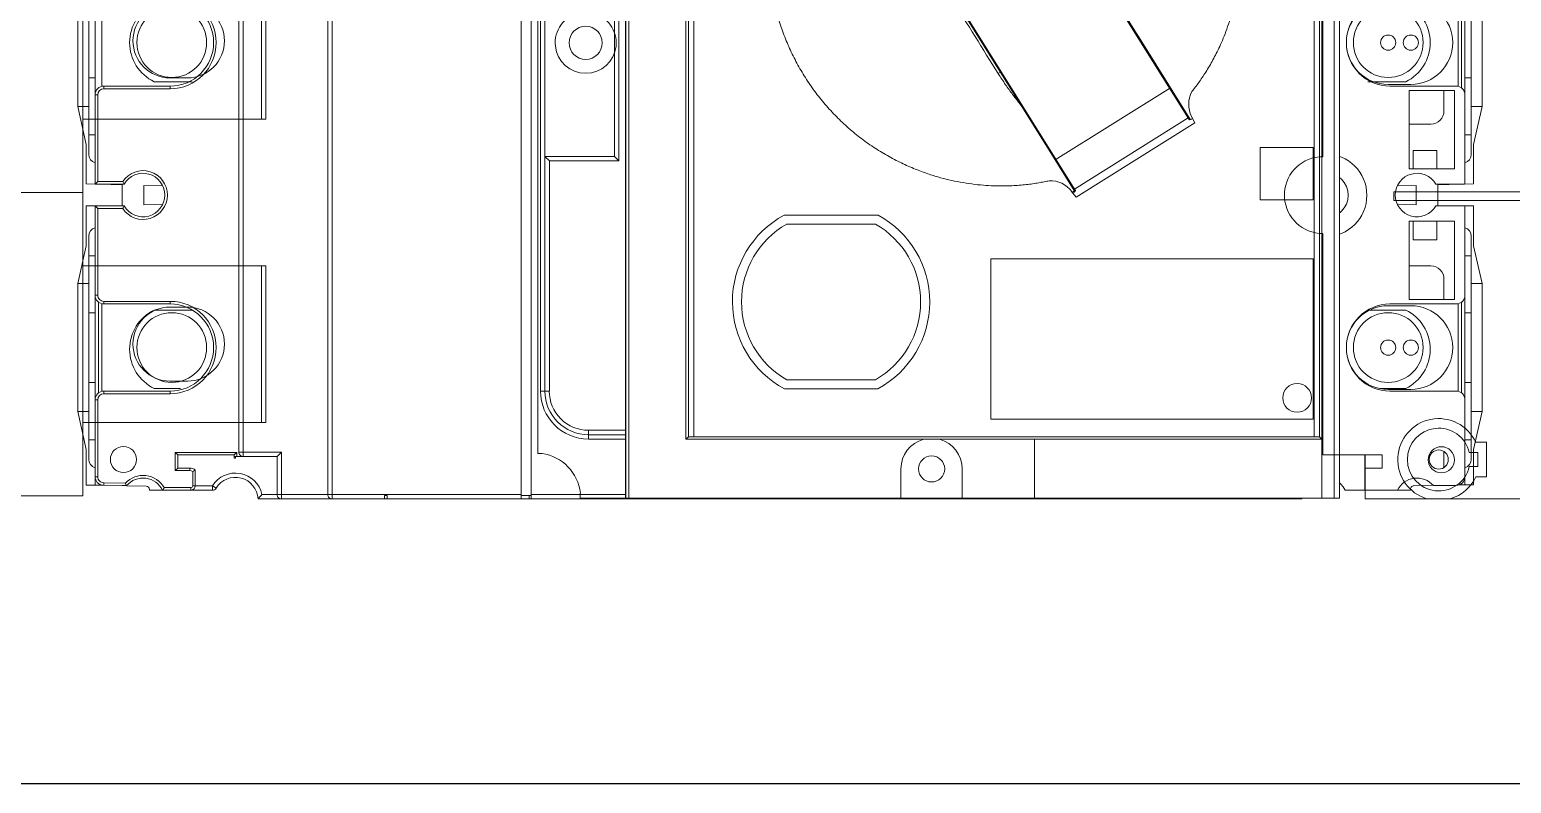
# Model space of a CAD drawing. Header units: millimetres. Extents: x 0 to 69574, y -5 to 41746.
# Drawn here: x 39227.6 to 39397.6, y 32539.4 to 32625.9 of the extents above; entities that cross this region are included whole.
import ezdxf

# ---------------------------------------------------------------- set-up
doc = ezdxf.new("R2010")
doc.units = ezdxf.units.MM
doc.set_wipeout_variables(frame=1)
doc.layers.add('000-PI-Oprema', color=30, linetype='Continuous', lineweight=5)
doc.layers.add('002-PI-Kabelska kanalica', color=150, linetype='Continuous')

# ---------------------------------------------------------------- blocks, each defined once
blk = doc.blocks.new('*U574')
at = {"layer": '002-PI-Kabelska kanalica'}
blk.add_line((-20, -100), (-20, 791), dxfattribs=at)
blk = doc.blocks.new('NSX160F C16F3TM100')
at = {"layer": '000-PI-Oprema'}
for p, q in [((44991.63, 41063.1), (44976.93, 41063.1)), ((44991.63, 41061.83), (44991.63, 41063.1)), ((44991.63, 41063.07), (44995.98, 41062.1)), ((45007.59, 41062.1), (45011.94, 41063.07)), ((45011.93, 41063.1), (45011.93, 41061.83)), ((45026.63, 41063.1), (45011.93, 41063.1)), ((45026.63, 41061.83), (45026.63, 41063.1)), ((45026.63, 41063.07), (45030.98, 41062.1)), ((44968.05, 41061.1), (45000.53, 41061.1)), ((44971.48, 41061.83), (44997.13, 41061.83)), ((44988.31, 41061.83), (44988.31, 41061.1)), ((44994.86, 41061.83), (44994.86, 41061.1)), ((45000.5, 41062.1), (44995.98, 41062.1)), ((45000.53, 41061.05), (45000.5, 41062.1)), ((45000.53, 41061.05), (45000.53, 41057.76)), ((45003.03, 41062.1), (45003.03, 41057.76)), ((45007.59, 41062.1), (45003.03, 41062.1)), ((45003.03, 41061.1), (45035.04, 41061.1)), ((45006.48, 41061.83), (45032.13, 41061.83)), ((45008.76, 41061.1), (45008.76, 41061.83)), ((45015.31, 41061.83), (45015.31, 41061.1)), ((45023.31, 41061.83), (45023.31, 41061.1)), ((45029.86, 41061.83), (45029.86, 41061.1)), ((45035.04, 41062.1), (45030.98, 41062.1)), ((45035.04, 41060.44), (45035.04, 41062.1)), ((44989.48, 41060.7), (44979.28, 41060.7)), ((44989.28, 41060.32), (44979.28, 41060.32)), ((44989.28, 41052.5), (44989.28, 41060.1)), ((45000.54, 41060.6), (45000.61, 41058)), ((45002.96, 41058), (45003.03, 41060.6)), ((45024.48, 41060.7), (45014.08, 41060.7)), ((45024.28, 41060.32), (45014.28, 41060.32)), ((45014.28, 41060.1), (45014.28, 41052.5)), ((45024.28, 41052.5), (45024.28, 41060.1)), ((45035.13, 41060.1), (45035.1, 41060.1)), ((45035.13, 41060.1), (45035.13, 41057.49)), ((45002.96, 41058), (45000.61, 41058)), ((45035.13, 41055.24), (45035.09, 41057.46)), ((44988.78, 41049.95), (44988.78, 41054.31)), ((45000.68, 41055.5), (45000.73, 41053.33)), ((45000.68, 41055.5), (45002.89, 41055.5)), ((45002.83, 41053.33), (45002.89, 41055.5)), ((45014.98, 41054.31), (45014.98, 41049.95)), ((45023.98, 41051.35), (45023.98, 41054.31)), ((45035.63, 41054.86), (45035.63, 41053.37)), ((45035.66, 41047.34), (45035.66, 41053.35)), ((45031.61, 41044.6), (45031.61, 41051.6)), ((45033.11, 41051.6), (45031.61, 41051.6)), ((45033.11, 41049.6), (45033.11, 41051.6)), ((45035.66, 41049.6), (45031.61, 41049.6)), ((44936.95, 41044.6), (44996.68, 41044.6)), ((44996.76, 41044.1), (44937.39, 41044.1)), ((44997.06, 41045.1), (44997.19, 41044.57)), ((45006.43, 41044.57), (45006.56, 41045.1)), ((45031.23, 41044.1), (45006.86, 41044.1)), ((45006.93, 41044.6), (45031.66, 41044.6)), ((45036.66, 40922.6), (45036.66, 41042.4)), ((45036.66, 41040.6), (45034.26, 41040.6)), ((45035.74, 41039.53), (45035.82, 41040.02)), ((45035.74, 41039.53), (45036.16, 41039.48)), ((45035.82, 41040.02), (45036.22, 41039.97)), ((45036.16, 41039.48), (45036.22, 41039.97)), ((45036.16, 41003.52), (45036.16, 41039.48)), ((45036.66, 41039.48), (45036.16, 41039.48)), ((45036.66, 41033.9), (44931.93, 41033.9)), ((44932.43, 41034.4), (45036.16, 41034.4)), ((44944.33, 41028.17), (45024.28, 41028.17)), ((45024.28, 41027.67), (44944.33, 41027.67)), ((44944.34, 41027.37), (45024.28, 41027.37)), ((45024.28, 41027.37), (45024.28, 41028.17)), ((45028.98, 41022.67), (45028.98, 41001.21)), ((45028.98, 41022.67), (45029.78, 41022.67)), ((45029.28, 41001.94), (45029.28, 41022.67)), ((45029.78, 41022.67), (45029.78, 41001.82)), ((44977.06, 41019.44), (44991.56, 41019.44)), ((44991.56, 40973.54), (44991.56, 41019.44)), ((44977.06, 41015.68), (44991.56, 41015.68)), ((44977.06, 41009.03), (44991.56, 41009.03)), ((45033.21, 41003.52), (45036.66, 41003.52)), ((45032.65, 41002.61), (45032.65, 41000.72)), ((45033.77, 41000.72), (45033.77, 41002.61)), ((45028.78, 40960.52), (45028.78, 40999.9)), ((45032.34, 41000.4), (45031.08, 41000.4)), ((45031.08, 41000.4), (45031.08, 40999.4)), ((45035.33, 41000.4), (45034.07, 41000.4)), ((45035.33, 40999.4), (45035.33, 41000.4)), ((45031.08, 40999.4), (45032.34, 40999.4)), ((45032.65, 40999.07), (45032.65, 40997.19)), ((45033.77, 40997.19), (45033.77, 40999.07)), ((45034.07, 40999.4), (45035.33, 40999.4)), ((45029.28, 40960.52), (45029.28, 40997.85)), ((45029.78, 40997.98), (45029.78, 40960.52)), ((45030.48, 40997.52), (45029.9, 40996.76)), ((45029.9, 40996.76), (45031.1, 40995.85)), ((45031.1, 40995.85), (45031.68, 40996.62)), ((45033.21, 40996.28), (45035.81, 40996.28)), ((45036.66, 40996.34), (45035.81, 40996.28)), ((45036.16, 40953.95), (45036.16, 40996.3)), ((44990.01, 40989.9), (44978.61, 40989.9)), ((44990.01, 40983.12), (44990.01, 40989.9)), ((44991.01, 40967.64), (44991.01, 40989.78)), ((44990.01, 40986.69), (44978.61, 40986.69)), ((44978.61, 40983.62), (44990.01, 40983.62)), ((44990.01, 40983.12), (44978.61, 40983.12)), ((44990.21, 40966.84), (44990.21, 40983.11)), ((44978.41, 40979.98), (44990.21, 40979.98)), ((44991.56, 40976.37), (44991.01, 40976.37)), ((44991.01, 40973.54), (44991.56, 40973.54)), ((44978.41, 40966.84), (44990.21, 40966.84)), ((44970.98, 40964.02), (44997.84, 40964.02)), ((44997.34, 40963.52), (44971.28, 40963.52)), ((44997.34, 40963.52), (44997.84, 40964.02)), ((44997.34, 40955.53), (44997.34, 40963.52)), ((44997.84, 40964.02), (44997.84, 40956.03)), ((45029.78, 40960.52), (45028.78, 40960.52)), ((44944.33, 40955.53), (45024.28, 40955.53)), ((44997.34, 40955.53), (44997.84, 40956.03)), ((45024.28, 40956.03), (44997.84, 40956.03)), ((45024.28, 40956.03), (45024.28, 40955.03)), ((45036.66, 40953.95), (44931.93, 40953.95)), ((45024.28, 40955.03), (44944.33, 40955.03)), ((45036.26, 40953.95), (45036.26, 40952.8)), ((44931.93, 40952.8), (45036.66, 40952.8)), ((45036.16, 40923.03), (45036.16, 40952.8)), ((45036.26, 40953.7), (45036.66, 40953.7)), ((45036.26, 40937.4), (45036.66, 40937.4)), ((45036.26, 40937.4), (45036.26, 40937.1)), ((45036.66, 40937.1), (45036.26, 40937.1)), ((44931.93, 40931.1), (45036.66, 40931.1)), ((45036.16, 40930.6), (44932.43, 40930.6)), ((45031.28, 40925.3), (45036.66, 40925.3)), ((45031.78, 40924.8), (45031.28, 40925.3)), ((45031.28, 40920.4), (45031.28, 40925.3)), ((45036.16, 40924.8), (45031.78, 40924.8)), ((45031.78, 40919.85), (45031.78, 40924.8)), ((45031.28, 40920.4), (44971.78, 40920.4)), ((44972.25, 40920.9), (45031.78, 40920.9)), ((45031.31, 40920.15), (45031.78, 40920.15)), ((45031.61, 40919.85), (45031.31, 40920.15)), ((45031.31, 40913.1), (45031.31, 40920.15)), ((45031.96, 40919.85), (45031.61, 40919.85)), ((45031.61, 40919.85), (45031.61, 40913.4)), ((45031.96, 40920.01), (45031.78, 40920.01)), ((45031.96, 40920.01), (45031.96, 40919.85)), ((45035.42, 40917.78), (45035.16, 40917.36)), ((45035.16, 40917.36), (45035.66, 40917.36)), ((45035.16, 40917.36), (45035.16, 40915.1)), ((45035.66, 40910.15), (45035.66, 40917.36)), ((44988.78, 40915.04), (44988.78, 40910.68)), ((45014.98, 40910.68), (45014.98, 40915.04)), ((45033.41, 40914.77), (45033.11, 40914.77)), ((45033.11, 40913.4), (45033.11, 40914.77)), ((45033.33, 40915.4), (45035.16, 40915.4)), ((45033.41, 40913.1), (45033.41, 40914.77)), ((45033.49, 40915.1), (45035.16, 40915.1)), ((45035.66, 40914.9), (45035.36, 40914.9)), ((45035.36, 40911.82), (45035.36, 40914.9)), ((45023.98, 40913.7), (45023.98, 40910.68)), ((45031.61, 40913.4), (45031.31, 40913.1)), ((45033.41, 40913.1), (45031.31, 40913.1)), ((45031.61, 40913.4), (45033.11, 40913.4)), ((45033.11, 40913.4), (45033.41, 40913.1)), ((44989.58, 40912.5), (44989.28, 40912.5)), ((44989.28, 40904.9), (44989.28, 40912.5)), ((44989.58, 40912.5), (44989.58, 40904.9)), ((45000.73, 40911.67), (45000.68, 40909.5)), ((45002.89, 40909.5), (45002.83, 40911.67)), ((45014.28, 40912.5), (45013.98, 40912.5)), ((45013.98, 40904.9), (45013.98, 40912.5)), ((45014.28, 40912.5), (45014.28, 40904.9)), ((45024.58, 40912.5), (45024.28, 40912.5)), ((45024.28, 40904.9), (45024.28, 40912.5)), ((45024.58, 40912.5), (45024.58, 40904.9)), ((45035.14, 40907.5), (45035.18, 40909.76)), ((45035.58, 40910.15), (45035.66, 40910.15)), ((45000.68, 40909.5), (45002.89, 40909.5)), ((45000.23, 40907.07), (45000.23, 40904.2)), ((45000.53, 40903.95), (45000.53, 40907.23)), ((45000.61, 40907), (45000.54, 40904.4)), ((45002.96, 40907), (45000.61, 40907)), ((45003.03, 40904.4), (45002.96, 40907)), ((45003.03, 40902.89), (45003.03, 40907.23)), ((45003.33, 40904.2), (45003.33, 40907.07)), ((45034.82, 40904.9), (45034.83, 40907.37)), ((45035.09, 40904.59), (45035.13, 40907)), ((45035.13, 40907.5), (45035.13, 40907)), ((44989.28, 40904.67), (44979.28, 40904.67)), ((44989.28, 40904.9), (44989.58, 40904.9)), ((45013.98, 40904.9), (45014.28, 40904.9)), ((45024.28, 40904.67), (45014.28, 40904.67)), ((45024.28, 40904.9), (45024.58, 40904.9)), ((45034.8, 40904.9), (45035.09, 40904.9)), ((45035.09, 40902.89), (45035.09, 40904.59)), ((45000.53, 40903.9), (44968.05, 40903.9)), ((44971.48, 40903.17), (44997.13, 40903.17)), ((44988.31, 40903.17), (44988.31, 40903.9)), ((44990.28, 40904.2), (45000.23, 40904.2)), ((44990.28, 40904.2), (44990.28, 40903.9)), ((44991.63, 40901.9), (44991.63, 40903.17)), ((44995.98, 40902.89), (44991.63, 40901.93)), ((44994.86, 40903.9), (44994.86, 40903.17)), ((45000.5, 40902.89), (44995.98, 40902.89)), ((45000.53, 40903.9), (45000.23, 40904.2)), ((45000.53, 40903.9), (45000.5, 40902.89)), ((45003.03, 40903.9), (45003.33, 40904.2)), ((45003.03, 40903.9), (45035.09, 40903.9)), ((45007.59, 40902.89), (45003.03, 40902.89)), ((45003.33, 40904.2), (45013.28, 40904.2)), ((45006.48, 40903.17), (45032.13, 40903.17)), ((45011.94, 40901.93), (45007.59, 40902.89)), ((45008.76, 40903.17), (45008.76, 40903.9)), ((45011.93, 40903.17), (45011.93, 40901.9)), ((45013.28, 40903.9), (45013.28, 40904.2)), ((45014.08, 40904.3), (45024.48, 40904.3)), ((45015.31, 40903.17), (45015.31, 40903.9)), ((45023.31, 40903.17), (45023.31, 40903.9)), ((45034.1, 40904.2), (45025.28, 40904.2)), ((45025.28, 40904.2), (45025.28, 40903.9)), ((45026.63, 40901.9), (45026.63, 40903.17)), ((45030.98, 40902.89), (45026.63, 40901.93)), ((45029.86, 40903.9), (45029.86, 40903.17)), ((45035.09, 40902.89), (45030.98, 40902.89)), ((45034.1, 40903.9), (45034.1, 40904.2)), ((44991.63, 40901.9), (44976.93, 40901.9)), ((45026.63, 40901.9), (45011.93, 40901.9))]:
    blk.add_line(p, q, dxfattribs=at)
for centre, radius in [((45032.16, 41058.4), 1.5), ((44984.28, 41052.3), 4), ((45019.28, 41052.3), 4), ((45001.81, 41045.1), 2.6), ((45033.21, 40999.9), 2.86), ((44984.28, 40912.7), 4), ((45019.28, 40912.7), 4), ((45032.13, 40907.15), 1.5)]:
    blk.add_circle(centre, radius, dxfattribs=at)
for centre, radius, start, end in [((44990.28, 41060.1), 1, 90, 180), ((44997.13, 41060.83), 1, 17.4837, 90), ((45006.48, 41060.83), 1, 90, 162.5163), ((45013.28, 41060.1), 1, 0, 90), ((45025.28, 41060.1), 1, 90, 180), ((45032.13, 41060.83), 1, 17.4837, 90), ((45034.1, 41060.1), 1, 0, 90), ((45001.78, 41055.6), 2.5, 120, 60), ((44984.28, 41052.13), 5, 25.8419, 154.1581), ((45019.48, 41052.13), 5, 25.8419, 154.1581), ((45036.76, 41055.6), 2.5, 130.6926, 243.8961), ((45035.53, 41055.25), 0.4, 181, 285.4995), ((44984.28, 41052.5), 5, 180, 0), ((45019.28, 41052.5), 5, 180, 0), ((45001.81, 41045.1), 4.75, 0, 180), ((45036.78, 41045), 2.6, 115.6384, 267.2443), ((45001.81, 41045.1), 5.15, 185.5715, 354.4285), ((45001.81, 41045.1), 4.65, 186.5624, 353.4375), ((45043.77, 41033.62), 16.34, 137.7915, 140.1157), ((45036.81, 41045.1), 5.67, 190.1582, 259.158), ((45036.81, 41045.1), 5.17, 185.5499, 258.9913), ((45036.16, 41039.48), 0.5, 0, 82.6857), ((45036.16, 41033.9), 0.5, 0, 90), ((45024.28, 41022.67), 5.49, 359.9939, 89.998), ((45024.28, 41022.67), 4.99, 359.997, 90.0037), ((45024.28, 41022.67), 4.69, 359.9702, 90.023), ((45033.21, 40999.9), 3.62, 90, 221.0356), ((45033.21, 40999.9), 4.43, 152.5175, 207.4825), ((45021.12, 40968.57), 34.35, 75.4086, 76.2687), ((45033.21, 40999.9), 3.93, 150.7853, 209.2147), ((45033.21, 40999.9), 2.77, 78.2703, 101.7297), ((45033.21, 40999.9), 1, 124.2289, 150), ((45033.21, 40999.9), 1, 30, 55.7711), ((45033.21, 40999.9), 1, 210, 235.7711), ((45033.21, 40999.9), 1, 304.2289, 330), ((45021.29, 41030.57), 33.68, 283.7227, 284.5999), ((45033.21, 40999.9), 3.62, 244.9644, 270), ((45033.21, 40999.9), 2.77, 258.2703, 281.7297), ((44990, 40985.64), 4.26, 76.3687, 89.949), ((44990.01, 40981.7), 1.42, 81.9173, 90.002), ((44990.21, 40967.64), 0.8, 270, 0), ((45024.28, 40960.52), 4.5, 269.9837, 0.0101), ((45024.28, 40960.52), 5.5, 269.9883, 359.9587), ((45024.28, 40960.52), 5, 269.9982, 359.9925), ((45036.16, 40931.1), 0.5, 270, 0), ((45036.16, 40925.3), 0.5, 270, 0), ((45036.78, 40920), 3.1, 101.6313, 238.386), ((45036.78, 40920), 2.6, 92.7509, 238.386), ((45031.28, 40920.9), 0.5, 270, 0), ((44984.28, 40912.5), 5.3, 0, 180), ((44984.28, 40912.5), 5, 0, 180), ((45019.28, 40912.5), 5.3, 0, 180), ((45019.28, 40912.5), 5, 0, 180), ((45035.16, 40917.36), 0.5, 0, 58.386), ((45034.11, 40914.77), 1, 140.805, 180), ((45034.11, 40914.77), 0.7, 151.6907, 180.0001), ((45035.16, 40914.9), 0.5, 0, 90), ((45035.16, 40914.9), 0.2, 360, 90), ((45001.78, 40909.4), 2.8, 303.6124, 236.3876), ((45001.78, 40909.4), 2.5, 300, 240), ((45036.76, 40909.4), 2.8, 120, 226.4264), ((45036.76, 40909.4), 2.5, 116.1039, 229.3074), ((45030.49, 40903.36), 9.77, 58.0275, 60.0796), ((44984.28, 40912.86), 5, 205.8419, 334.1581), ((45019.48, 40912.86), 5, 205.8419, 334.1581), ((45035.58, 40909.75), 0.4, 90, 179), ((44995.25, 40916.38), 10.56, 298.1403, 300.0024), ((45008.72, 40917.1), 11.39, 240.0653, 241.7921), ((45029.91, 40918.87), 12.51, 293.1616, 294.6645), ((44990.28, 40904.9), 1, 180, 269.5937), ((44990.28, 40904.9), 0.7, 180, 270), ((45013.28, 40904.9), 0.7, 270, 0), ((45013.28, 40904.9), 1, 270.3095, 0), ((45025.28, 40904.9), 1, 180, 270.3095), ((45025.28, 40904.9), 0.7, 180, 270), ((45034.1, 40904.9), 0.7, 269.9999, 0), ((45034.1, 40904.9), 1, 270, 353.0216), ((44997.13, 40904.17), 1, 270, 342.5163), ((45006.48, 40904.17), 1, 197.4837, 270), ((45032.13, 40904.17), 1, 270, 342.5163)]:
    blk.add_arc(centre, radius, start, end, dxfattribs=at)
for points, knots in [([(44990.01, 40986.69), (44990.15, 40986.69), (44990.43, 40986.62), (44990.75, 40986.35), (44990.96, 40985.98), (44991.01, 40985.71), (44991.01, 40985.57)], [0, 0, 0, 0, 0.251711, 0.500243, 0.748648, 1, 1, 1, 1]), ([(44990.01, 40983.62), (44990.14, 40983.62), (44990.41, 40983.57), (44990.63, 40983.42), (44990.73, 40983.33)], [0, 0, 0, 0, 0.503134, 1, 1, 1, 1]), ([(44990.21, 40983.11), (44990.32, 40983.09), (44990.53, 40983.02), (44990.79, 40982.8), (44990.97, 40982.51), (44991.01, 40982.28), (44991.01, 40982.16)], [0, 0, 0, 0, 0.241935, 0.49187, 0.745282, 1, 1, 1, 1]), ([(44990.73, 40983.33), (44990.81, 40983.24), (44990.96, 40983.04), (44991.01, 40982.79), (44991.01, 40982.66)], [0, 0, 0, 0, 0.503137, 1, 1, 1, 1]), ([(44990.21, 40979.98), (44990.31, 40979.98), (44990.52, 40979.94), (44990.79, 40979.77), (44990.97, 40979.52), (44991.01, 40979.32), (44991.01, 40979.22)], [0, 0, 0, 0, 0.255811, 0.508261, 0.755872, 1, 1, 1, 1]), ([(45036.16, 40923.03), (45036.22, 40922.99), (45036.39, 40922.84), (45036.55, 40922.7), (45036.66, 40922.6)], [0, 0, 0, 0, 0.339734, 1, 1, 1, 1]), ([(45033.33, 40915.4), (45033.34, 40915.39), (45033.39, 40915.29), (45033.44, 40915.19), (45033.49, 40915.1)], [0, 0, 0, 0, 0.084494, 1, 1, 1, 1])]:
    blk.add_open_spline(points, degree=3, knots=knots, dxfattribs=at)
blk = doc.blocks.new('LV429337T')
at = {"layer": '000-PI-Oprema'}
for p, q in [((45912.73, 38133.85), (45912.73, 38133.35)), ((45972.16, 38133.85), (45912.73, 38133.85)), ((45907.61, 38128.97), (45908.19, 38128.97))]:
    blk.add_line(p, q, dxfattribs=at)
blk.add_circle((45959.86, 38128.35), 1.9, dxfattribs=at)
for centre, radius, start, end in [((45907.61, 38134.1), 5.17, 276.4253, 351.6588), ((45959.86, 38128.35), 3.5, 12.3736, 347.6264)]:
    blk.add_arc(centre, radius, start, end, dxfattribs=at)
blk.add_wipeout([(45907.61, 38123.79), (46012.11, 38123.79), (46012.11, 38041.85), (45907.61, 38041.85)]).dxf.layer = '000-PI-Oprema'
for p, q in [((45907.61, 38041.85), (45907.61, 38128.97)), ((45907.61, 38123.79), (46012.11, 38123.79)), ((45907.61, 38123.74), (46012.11, 38123.74)), ((46012.11, 38123.38), (45907.61, 38123.38)), ((45914.36, 38043.85), (45914.36, 38116.85)), ((45914.36, 38116.85), (45914.66, 38116.56)), ((45914.36, 38116.85), (46005.36, 38116.85)), ((45914.66, 38116.55), (45914.66, 38044.15)), ((45914.66, 38116.55), (46005.06, 38116.55)), ((46005.06, 38115.95), (45914.66, 38115.95)), ((45940.08, 38094.8), (45940.08, 38105.59)), ((45920.16, 38105.55), (45920.16, 38094.83)), ((45921.2, 38095.1), (45921.2, 38105.29)), ((45939.06, 38105.29), (45939.06, 38095.1)), ((45988.65, 38100.84), (45943.05, 38072.36)), ((45943.08, 38072.26), (45988.73, 38100.77)), ((45907.61, 38092.17), (45910.96, 38092.17)), ((45951.17, 38059.16), (45996.89, 38087.71)), ((45951.3, 38059.12), (45996.91, 38087.61)), ((45907.61, 38085.13), (45910.96, 38085.13)), ((45916.66, 38081.86), (45916.66, 38044.85)), ((45935.07, 38081.86), (45916.66, 38081.86)), ((45935.07, 38044.85), (45935.07, 38081.86)), ((45956.33, 38081.01), (45956.49, 38080.75)), ((45907.61, 38076.83), (45914.36, 38076.83)), ((45942.93, 38072.29), (45946.42, 38074.47)), ((45954.68, 38061.24), (45946.42, 38074.47)), ((45942.15, 38072.07), (45942.81, 38072.58)), ((45942.15, 38072.07), (45950.66, 38058.44)), ((45942.61, 38072.42), (45942.61, 38072.42)), ((45942.61, 38072.42), (45942.61, 38072.41)), ((45942.96, 38072.31), (45942.93, 38072.29)), ((45942.99, 38072.32), (45942.96, 38072.31)), ((45942.99, 38072.32), (45942.96, 38072.31)), ((45943.05, 38072.36), (45942.99, 38072.32)), ((45943.02, 38072.22), (45943.08, 38072.26)), ((45943.02, 38072.22), (45943.09, 38072.26)), ((45943.12, 38072.4), (45943.03, 38072.35)), ((45951.24, 38059.21), (45943.08, 38072.26)), ((45960.57, 38064.89), (45951.15, 38059.01)), ((45951.39, 38058.82), (45950.66, 38058.44)), ((45951.17, 38059.16), (45951.24, 38059.21)), ((45941.86, 38050.95), (45947.86, 38050.95)), ((45941.86, 38044.85), (45941.86, 38050.95)), ((45947.86, 38050.95), (45947.86, 38044.85)), ((45914.66, 38044.75), (46005.06, 38044.75)), ((45916.66, 38044.85), (45935.07, 38044.85)), ((45947.86, 38044.85), (45941.86, 38044.85)), ((45907.61, 38043.85), (46012.11, 38043.85)), ((45914.36, 38043.85), (45914.66, 38044.15)), ((46005.06, 38044.15), (45914.66, 38044.15)), ((45907.61, 38042.45), (46012.11, 38042.45)), ((45907.61, 38041.85), (46012.11, 38041.85))]:
    blk.add_line(p, q, dxfattribs=at)
for centre, radius in [((45910.96, 38088.65), 1.5), ((45919.11, 38046.7), 1.65)]:
    blk.add_circle(centre, radius, dxfattribs=at)
for centre, radius, start, end in [((45930.13, 38100.19), 11.32, 28.4572, 151.7288), ((45930.13, 38100.19), 10.28, 29.691, 150.309), ((45930.13, 38100.19), 11.32, 208.2712, 331.5428), ((45930.13, 38100.19), 10.28, 209.691, 330.309), ((45940.94, 38075.04), 3.1, 307.1542, 2.2131), ((45943.17, 38072.32), 0.1, 121.996, 211.9995), ((45951.32, 38059.26), 0.1, 211.9706, 301.976), ((45952.8, 38056.09), 3.06, 61.4681, 117.3375)]:
    blk.add_arc(centre, radius, start, end, dxfattribs=at)
for start_param, end_param in [(-2.880063, -1.570796), (1.570796, 2.879911)]:
    blk.add_ellipse((45910.96, 38088.65), major_axis=(-3.52, 0), ratio=0.999924, start_param=start_param, end_param=end_param, dxfattribs=at)
for points, knots in [([(45988.63, 38100.85), (45988.6, 38100.87), (45988.54, 38100.9), (45988.43, 38100.97), (45988.3, 38101.06), (45988.13, 38101.18), (45987.9, 38101.34), (45987.58, 38101.57), (45987.13, 38101.89), (45986.49, 38102.34), (45985.67, 38102.88), (45984.73, 38103.47), (45983.75, 38104.02), (45982.79, 38104.52), (45981.85, 38104.96), (45980.89, 38105.37), (45979.89, 38105.76), (45978.81, 38106.13), (45977.66, 38106.46), (45976.51, 38106.75), (45975.38, 38106.97), (45974.3, 38107.14), (45973.24, 38107.27), (45972.15, 38107.36), (45970.97, 38107.4), (45969.67, 38107.39), (45968.22, 38107.31), (45966.64, 38107.14), (45964.96, 38106.84), (45963.21, 38106.42), (45961.43, 38105.86), (45959.65, 38105.17), (45957.92, 38104.35), (45956.26, 38103.41), (45954.66, 38102.36), (45953.15, 38101.19), (45951.71, 38099.92), (45950.38, 38098.55), (45949.14, 38097.09), (45948.01, 38095.55), (45947.02, 38093.95), (45946.16, 38092.35), (45945.46, 38090.79), (45944.9, 38089.32), (45944.47, 38087.96), (45944.13, 38086.66), (45943.86, 38085.35), (45943.65, 38084.04), (45943.51, 38082.75), (45943.44, 38081.54), (45943.43, 38080.44), (45943.45, 38079.47), (45943.51, 38078.61), (45943.58, 38077.81), (45943.68, 38077.07), (45943.79, 38076.37), (45943.9, 38075.74), (45943.99, 38075.35), (45944.03, 38075.16)], [0, 0, 0, 0, 0.001432, 0.003332, 0.005598, 0.008505, 0.012457, 0.018033, 0.026055, 0.037473, 0.052535, 0.069713, 0.086737, 0.102661, 0.117857, 0.133048, 0.148891, 0.16586, 0.183845, 0.201872, 0.218914, 0.234884, 0.250425, 0.266412, 0.283695, 0.30293, 0.32448, 0.348212, 0.373548, 0.400256, 0.428202, 0.456666, 0.485031, 0.513308, 0.541646, 0.570031, 0.598396, 0.626754, 0.655229, 0.683674, 0.711587, 0.738715, 0.764556, 0.787891, 0.808558, 0.828016, 0.847662, 0.867732, 0.887334, 0.905408, 0.921626, 0.936005, 0.948642, 0.960216, 0.971442, 0.982172, 0.991624, 1, 1, 1, 1]), ([(45952.5, 38078.27), (45952.54, 38078.29), (45952.62, 38078.35), (45952.81, 38078.48), (45953.09, 38078.7), (45953.49, 38079.01), (45954.14, 38079.51), (45954.88, 38080.05), (45955.68, 38080.6), (45956.11, 38080.87), (45956.33, 38081.01)], [0, 0, 0, 0, 0.028331, 0.062777, 0.149087, 0.256623, 0.382537, 0.675912, 0.836111, 1, 1, 1, 1]), ([(45942.61, 38072.41), (45942.65, 38072.37), (45942.71, 38072.3), (45942.78, 38072.22), (45942.83, 38072.18), (45942.86, 38072.16), (45942.88, 38072.15), (45942.89, 38072.15), (45942.9, 38072.15)], [0, 0, 0, 0, 0.413864, 0.715316, 0.824394, 0.906432, 0.963121, 1, 1, 1, 1]), ([(45942.88, 38072.3), (45942.87, 38072.31), (45942.84, 38072.33), (45942.78, 38072.39), (45942.73, 38072.45), (45942.7, 38072.49)], [0, 0, 0, 0, 0.164425, 0.385359, 1, 1, 1, 1]), ([(45942.93, 38072.29), (45942.92, 38072.29), (45942.9, 38072.29), (45942.89, 38072.3), (45942.88, 38072.3)], [0, 0, 0, 0, 0.376976, 1, 1, 1, 1]), ([(45942.89, 38072.25), (45942.89, 38072.24), (45942.88, 38072.23), (45942.88, 38072.19), (45942.89, 38072.17), (45942.9, 38072.15)], [0, 0, 0, 0, 0.256957, 0.514015, 1, 1, 1, 1]), ([(45942.93, 38072.29), (45942.92, 38072.29), (45942.91, 38072.28), (45942.9, 38072.26), (45942.89, 38072.25)], [0, 0, 0, 0, 0.237009, 1, 1, 1, 1]), ([(45951.04, 38059.07), (45951.06, 38059.09), (45951.1, 38059.12), (45951.15, 38059.15), (45951.17, 38059.16)], [0, 0, 0, 0, 0.500851, 1, 1, 1, 1]), ([(45951.06, 38058.98), (45951.05, 38059), (45951.04, 38059.03), (45951.04, 38059.06), (45951.04, 38059.07)], [0, 0, 0, 0, 0.581997, 1, 1, 1, 1]), ([(45951.04, 38059.07), (45951.04, 38059.06), (45951.04, 38059.05), (45951.05, 38059.02), (45951.07, 38059.01), (45951.11, 38059), (45951.13, 38059), (45951.15, 38059.01)], [0, 0, 0, 0, 0.134401, 0.297426, 0.506507, 0.654921, 1, 1, 1, 1]), ([(45951.17, 38058.7), (45951.15, 38058.75), (45951.11, 38058.85), (45951.07, 38058.94), (45951.06, 38058.98)], [0, 0, 0, 0, 0.576386, 1, 1, 1, 1]), ([(45951.15, 38059.01), (45951.17, 38059.04), (45951.22, 38059.07), (45951.27, 38059.11), (45951.3, 38059.12)], [0, 0, 0, 0, 0.502852, 1, 1, 1, 1]), ([(45984.66, 38057.18), (45984.16, 38056.87), (45983.1, 38056.26), (45981.42, 38055.45), (45979.64, 38054.73), (45977.81, 38054.15), (45975.97, 38053.7), (45974.15, 38053.4), (45972.4, 38053.22), (45970.76, 38053.16), (45969.26, 38053.2), (45967.87, 38053.3), (45966.53, 38053.47), (45965.19, 38053.71), (45963.87, 38054.02), (45962.61, 38054.37), (45961.46, 38054.76), (45960.41, 38055.17), (45959.48, 38055.57), (45958.66, 38055.97), (45957.91, 38056.36), (45957.19, 38056.76), (45956.51, 38057.18), (45955.88, 38057.59), (45955.3, 38057.99), (45954.77, 38058.38), (45954.43, 38058.65), (45954.26, 38058.79)], [0, 0, 0, 0, 0.053857, 0.113086, 0.17262, 0.232105, 0.290597, 0.347695, 0.402676, 0.453539, 0.499266, 0.541342, 0.582579, 0.624809, 0.667159, 0.707733, 0.745544, 0.780222, 0.811439, 0.839254, 0.864893, 0.890123, 0.915185, 0.938671, 0.960046, 0.980315, 1, 1, 1, 1])]:
    blk.add_open_spline(points, degree=3, knots=knots, dxfattribs=at)
for points in [[(45973.32, 38091.61), (45967.66, 38088.07), (45961.99, 38084.54), (45956.33, 38081.01)], [(45942.9, 38072.15), (45942.94, 38072.17), (45942.98, 38072.2), (45943.02, 38072.22)]]:
    blk.add_open_spline(points, degree=3, dxfattribs=at)
blk = doc.blocks.new('LVS04033')
at = {"layer": '000-PI-Oprema'}
for p, q in [((46101.32, 38201.79), (46119.32, 38201.79)), ((46101.32, 38201.29), (46119.32, 38201.29)), ((46119.32, 38201.79), (46119.32, 38180.79)), ((46136.12, 38201.79), (46154.12, 38201.79)), ((46136.12, 38201.79), (46136.12, 38180.79)), ((46136.12, 38201.29), (46154.12, 38201.29)), ((46154.12, 38201.79), (46154.12, 38180.79)), ((46114.57, 38192.79), (46114.57, 38190.79)), ((46140.87, 38190.79), (46140.87, 38192.79)), ((46149.37, 38192.79), (46149.37, 38190.79)), ((46162.52, 38180.79), (46058.12, 38180.79)), ((46127.72, 38061.77), (46127.72, 38180.79)), ((46162.52, 38180.79), (46162.52, 38061.77))]:
    blk.add_line(p, q, dxfattribs=at)
for centre, start, end in [((46110.32, 38192.79), 0, 180), ((46145.12, 38192.79), 0, 180), ((46110.32, 38190.79), 180, 0), ((46145.12, 38190.79), 180, 0)]:
    blk.add_arc(centre, 4.25, start, end, dxfattribs=at)
blk = doc.blocks.new('LV429517')
at = {"layer": '000-PI-Oprema'}
for p, q in [((47981.59, 38393.35), (47981.59, 38468.75)), ((47946.36, 38396.65), (47946.36, 38449.37)), ((47947.36, 38449.41), (47947.36, 38396.65)), ((47979.09, 38407.3), (47975.09, 38407.3)), ((47975.09, 38407.3), (47975.09, 38406.05)), ((47979.09, 38406.05), (47979.09, 38407.3)), ((47976.29, 38406.3), (47977.89, 38406.3)), ((47976.29, 38405.31), (47976.29, 38406.3)), ((47977.89, 38406.3), (47977.89, 38405.31)), ((47943.74, 38403.6), (47934.74, 38403.6)), ((47934.74, 38403.6), (47934.74, 38398.4)), ((47943.74, 38398.4), (47943.74, 38403.6)), ((47958.74, 38403.6), (47949.74, 38403.6)), ((47949.74, 38403.6), (47949.74, 38398.4)), ((47958.74, 38398.4), (47958.74, 38403.6)), ((47934.74, 38402.4), (47937.09, 38402.4)), ((47941.61, 38401.6), (47943.74, 38401.6)), ((47941.61, 38398.85), (47941.61, 38401.6)), ((47949.74, 38401.6), (47951.86, 38401.6)), ((47951.86, 38401.6), (47951.86, 38398.85)), ((47956.39, 38402.4), (47958.74, 38402.4)), ((47976.18, 38402.4), (47977.99, 38402.4)), ((47938.59, 38398.4), (47938.59, 38400.9)), ((47954.85, 38400.9), (47954.85, 38398.4)), ((47934.04, 38396), (47934.04, 38398.6)), ((47934.74, 38398.4), (47943.74, 38398.4)), ((47943.74, 38398.85), (47941.61, 38398.85)), ((47951.86, 38398.85), (47949.74, 38398.85)), ((47949.74, 38398.4), (47958.74, 38398.4)), ((47959.44, 38398.6), (47959.44, 38396)), ((47969.04, 38396), (47969.04, 38398.6)), ((47947.36, 38396.65), (47946.36, 38396.65)), ((47981.59, 38393.35), (47976.54, 38393.35)), ((47976.54, 38393.35), (47976.54, 38388.5)), ((47881.94, 38388.5), (47942.33, 38388.5)), ((47976.54, 38388.5), (47951.15, 38388.5)), ((47946.45, 38384.1), (47947.03, 38384.1))]:
    blk.add_line(p, q, dxfattribs=at)
for centre, radius in [((47977.09, 38401.8), 1.1), ((47929.24, 38398.6), 0.87), ((47964.24, 38398.6), 0.87), ((47929.24, 38396), 0.87), ((47964.24, 38396), 0.87)]:
    blk.add_circle(centre, radius, dxfattribs=at)
for centre, radius, start, end in [((47977.09, 38401.8), 4.7, 115.1843, 343.2238), ((47977.09, 38401.8), 3.6, 102.8396, 77.1604), ((47977.09, 38401.8), 4.7, 16.7762, 64.8157), ((47929.24, 38398.6), 4.8, 0, 180), ((47964.24, 38398.6), 4.8, 0, 180), ((47937.09, 38400.9), 1.5, 0.0001, 89.9352), ((47956.36, 38400.89), 1.51, 88.9208, 179.4566), ((47929.24, 38396), 4.8, 180, 0), ((47964.24, 38396), 4.8, 180, 0), ((47946.74, 38388.5), 4.41, 180, 266.2081), ((47946.74, 38388.5), 4.41, 273.7919, 0)]:
    blk.add_arc(centre, radius, start, end, dxfattribs=at)

msp = doc.modelspace()

# ---------------------------------------------------------------- block references
at = {"rotation": 270}
msp.add_blockref('*U574', (39164.172, 32519.404), dxfattribs=at)
at = {"layer": '000-PI-Oprema', "rotation": 270}
for name, p in [('LVS04033', (1052.879, 78734.936)), ('NSX160F C16F3TM100', (-1668.826, 77608.7))]:
    msp.add_blockref(name, p, dxfattribs=at)

# ---------------------------------------------------------------- next in the draw order: block references
at = {"layer": '000-PI-Oprema', "rotation": 90}
msp.add_blockref('LV429337T', (77419.724, -13335.47), dxfattribs=at)

# ---------------------------------------------------------------- next in the draw order: block references
at = {"layer": '000-PI-Oprema', "ltscale": 0.25, "rotation": 270}
msp.add_blockref('LV429517', (987.471, 80553.655), dxfattribs=at)

doc.saveas('drawing.dxf')
